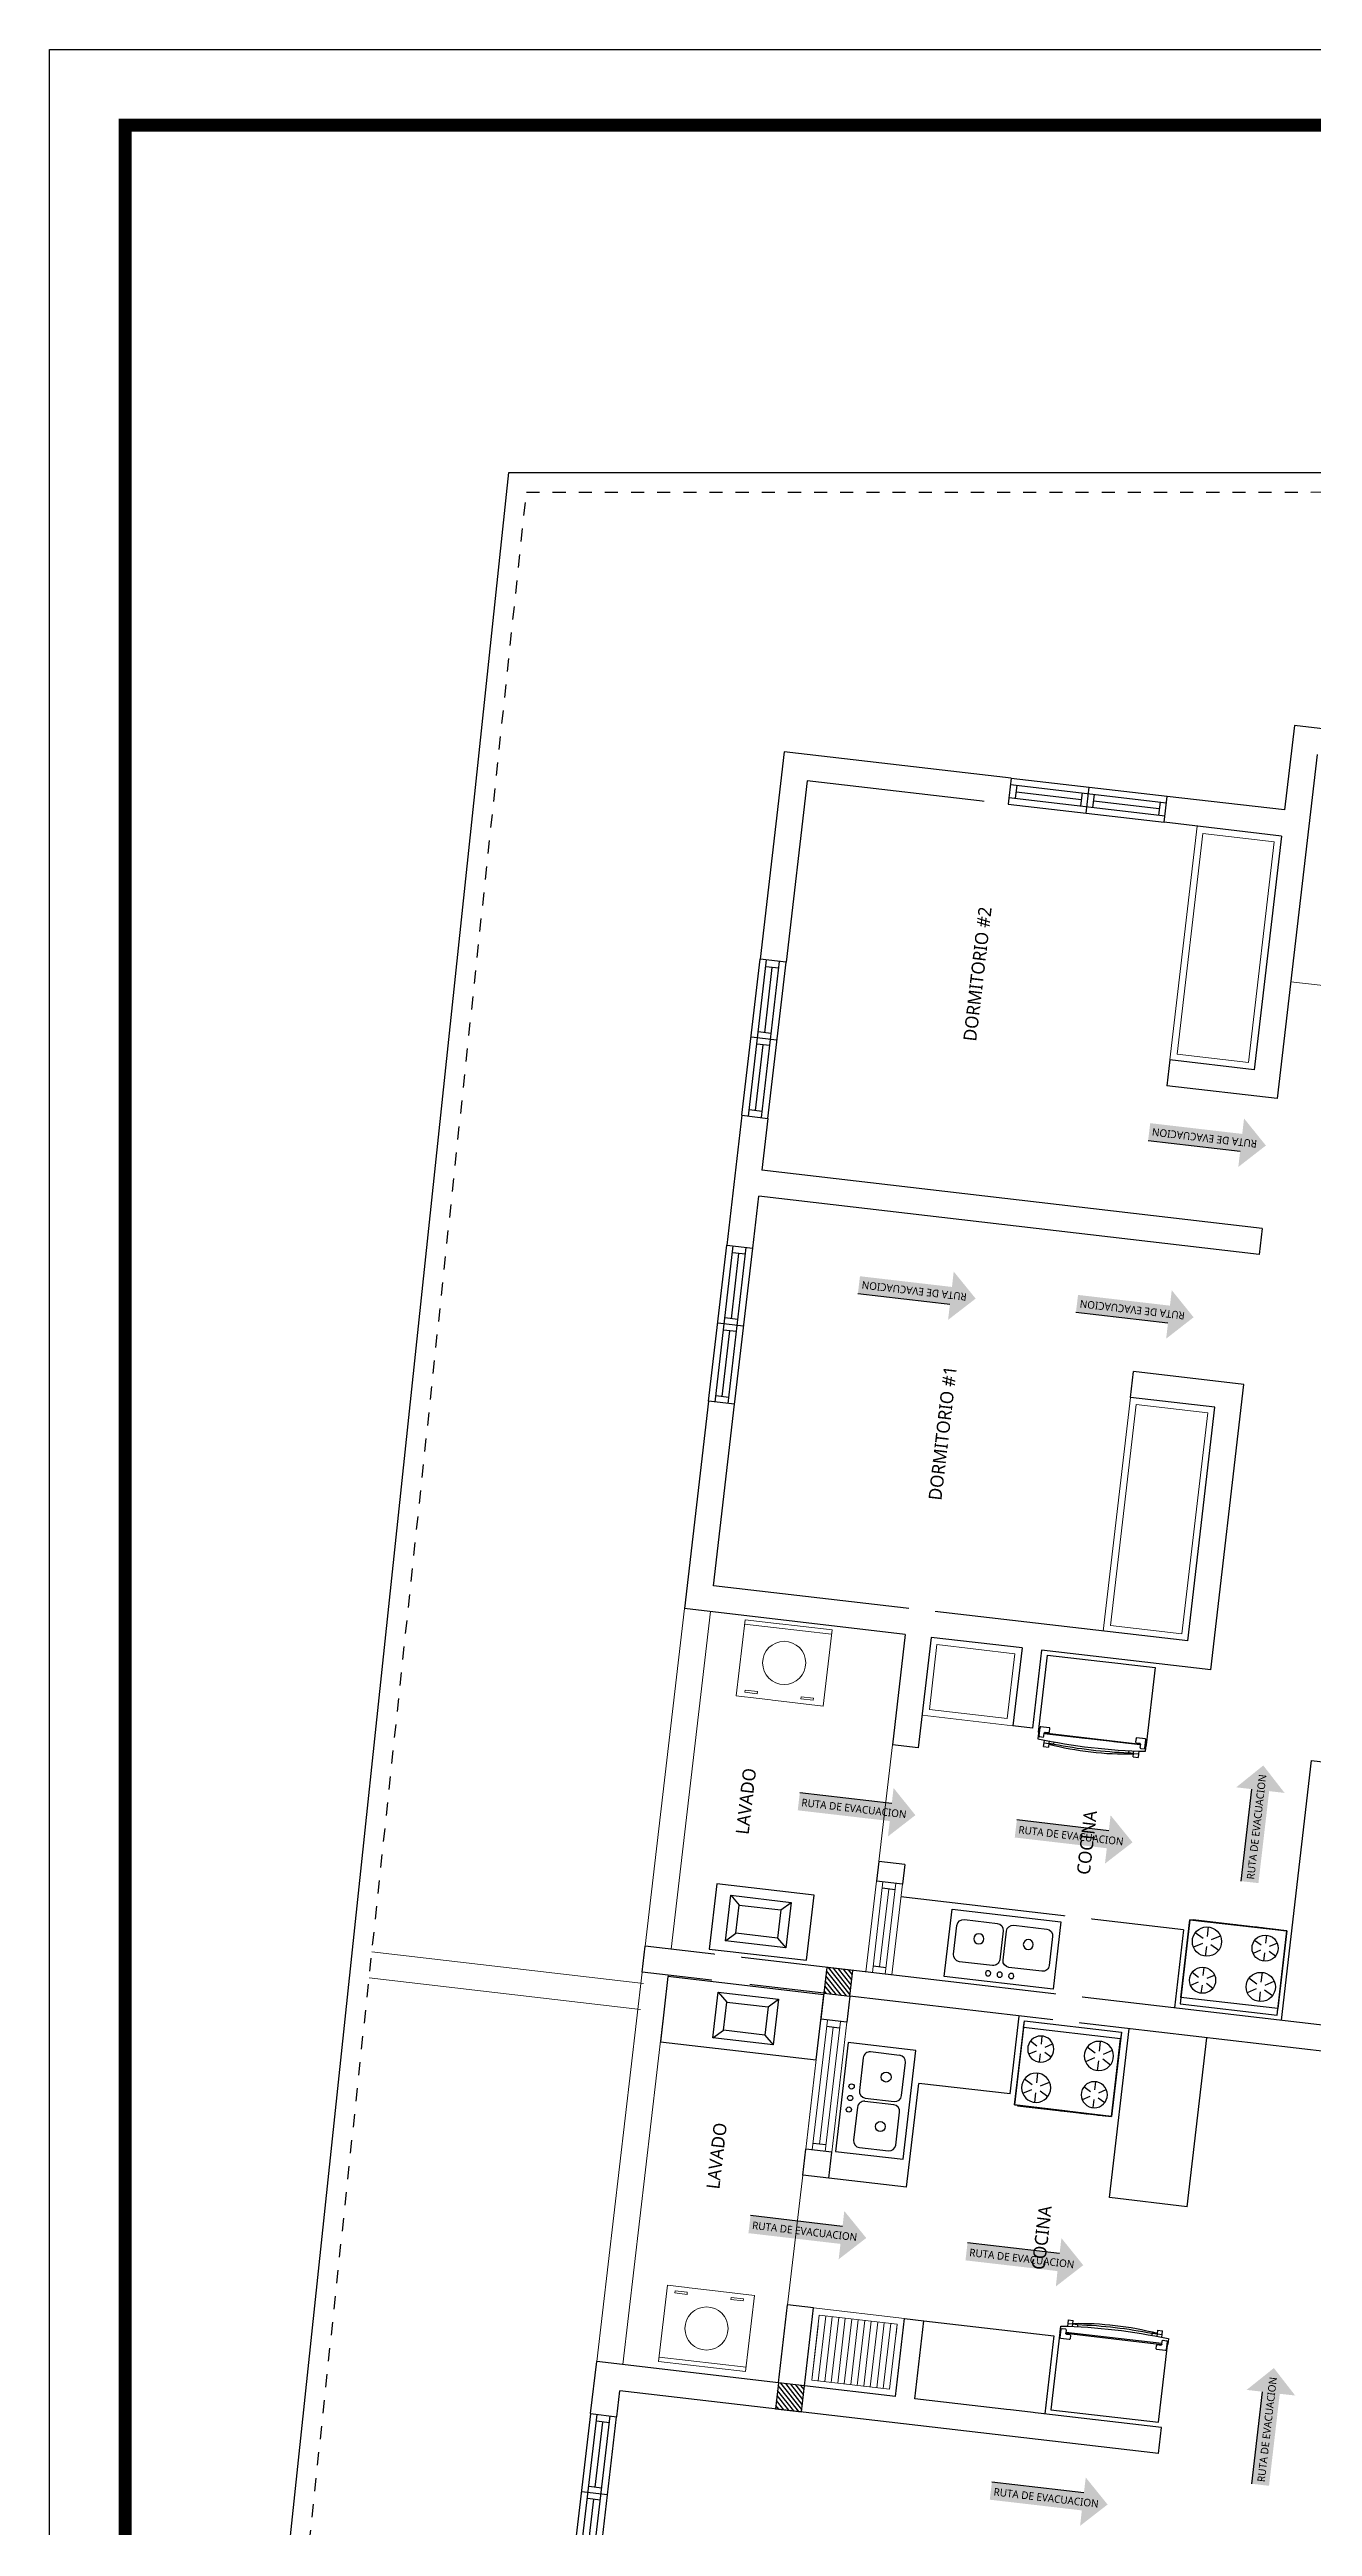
# Model space of a CAD drawing. Header units: feet. Extents: x 1019 to 2236, y -546 to 122.
# Drawn here: x 1054.27 to 1063.93, y -444.5 to -425.55 of the extents above; entities that cross this region are included whole.
import ezdxf

# ---------------------------------------------------------------- set-up
doc = ezdxf.new("R2010")
doc.units = ezdxf.units.FT
doc.header["$LTSCALE"] = 0.05
doc.header["$MEASUREMENT"] = 0
doc.linetypes.add('DASHDOT', pattern=[25.4, 12.7, -6.35, 0, -6.35])
for name, color, linetype, lineweight in [('A-GENM', 8, 'Continuous', 9), ('A-WALL', 7, 'Continuous', 25), ('closet', 8, 'Continuous', 5), ('COCINA', 8, 'Continuous', 25), ('FURN', 8, 'Continuous', 9)]:
    doc.layers.add(name, color=color, linetype=linetype, lineweight=lineweight)
for name, color, linetype in [('columna', 9, 'Continuous'), ('MARCO', 1, 'Continuous'), ('MUEBLES', 8, 'Continuous'), ('PERT-VENT', 8, 'Continuous'), ('PISO', 8, 'Continuous'), ('SIMBOLOGIA', 6, 'Continuous'), ('Simbolos de evacuacion', 7, 'Continuous'), ('SOLAR', 2, 'DASHDOT'), ('TXT', 2, 'Continuous')]:
    doc.layers.add(name, color=color, linetype=linetype)
doc.styles.add('ads', font='trebuc.ttf', dxfattribs={"height": 0.14})

# ---------------------------------------------------------------- blocks, each defined once
blk = doc.blocks.new('A$C2C3967B4')
at = {"layer": 'COCINA'}
for p, q in [((0.838, 0.52), (0, 0.52)), ((0, 0.52), (0, 0)), ((0.356, 0.393), (0.102, 0.393)), ((0.737, 0.393), (0.483, 0.393)), ((0.838, 0), (0.838, 0.52)), ((0.051, 0.342), (0.051, 0.119)), ((0.406, 0.119), (0.406, 0.342)), ((0.432, 0.342), (0.432, 0.119)), ((0.787, 0.119), (0.787, 0.342)), ((0.102, 0.068), (0.356, 0.068)), ((0.483, 0.068), (0.737, 0.068)), ((0, 0), (0.838, 0))]:
    blk.add_line(p, q, dxfattribs=at)
for centre, radius in [((0.33, 0.456), 0.0201), ((0.419, 0.456), 0.0201), ((0.508, 0.456), 0.0201), ((0.229, 0.202), 0.0381), ((0.61, 0.202), 0.0381)]:
    blk.add_circle(centre, radius, dxfattribs=at)
for centre, start, end in [((0.102, 0.342), 90, 180), ((0.356, 0.342), 0, 90), ((0.483, 0.342), 90, 180), ((0.737, 0.342), 0, 90), ((0.102, 0.119), 180, 270), ((0.356, 0.119), 270, 0), ((0.483, 0.119), 180, 270), ((0.737, 0.119), 270, 0)]:
    blk.add_arc(centre, 0.0508, start, end, dxfattribs=at)
blk = doc.blocks.new('A$C285A50AC')
at = {"layer": 'MUEBLES'}
for p, q in [((0.001, 0.69, -0.889), (0, 0.029, -0.889)), ((0.001, 0.69), (0.001, 0.639)), ((0.763, 0.688), (0.001, 0.69)), ((0.763, 0.688, -0.889), (0.001, 0.69, -0.889)), ((0.001, 0.639), (0.763, 0.637)), ((0.762, 0.028, -0.889), (0.763, 0.688, -0.889)), ((0.763, 0.637), (0.763, 0.688)), ((0, 0.029, -0.889), (0.762, 0.028, -0.889))]:
    blk.add_line(p, q, dxfattribs=at)
at = {"layer": 'MUEBLES', "color": 8}
for p, q in [((0.153, 0.524, 0.003), (0.153, 0.6, 0.003)), ((0.61, 0.523, 0.003), (0.611, 0.587, 0.003)), ((0.12, 0.505, 0.003), (0.054, 0.543, 0.003)), ((0.12, 0.467, 0.003), (0.054, 0.429, 0.003)), ((0.153, 0.448, 0.003), (0.153, 0.372, 0.003)), ((0.186, 0.505, 0.003), (0.252, 0.543, 0.003)), ((0.186, 0.467, 0.003), (0.252, 0.429, 0.003)), ((0.577, 0.466, 0.003), (0.522, 0.435, 0.003)), ((0.577, 0.504, 0.003), (0.523, 0.536, 0.003)), ((0.61, 0.447, 0.003), (0.61, 0.384, 0.003)), ((0.643, 0.504, 0.003), (0.698, 0.536, 0.003)), ((0.643, 0.466, 0.003), (0.698, 0.434, 0.003)), ((0.12, 0.2, 0.003), (0.065, 0.232, 0.003)), ((0.153, 0.219, 0.003), (0.153, 0.283, 0.003)), ((0.186, 0.2, 0.003), (0.241, 0.232, 0.003)), ((0.577, 0.2, 0.003), (0.511, 0.238, 0.003)), ((0.61, 0.219, 0.003), (0.61, 0.295, 0.003)), ((0.643, 0.199, 0.003), (0.709, 0.237, 0.003)), ((0.12, 0.162, 0.003), (0.065, 0.131, 0.003)), ((0.153, 0.143, 0.003), (0.152, 0.08, 0.003)), ((0.186, 0.162, 0.003), (0.241, 0.13, 0.003)), ((0.577, 0.162, 0.003), (0.511, 0.124, 0.003)), ((0.61, 0.142, 0.003), (0.61, 0.066, 0.003)), ((0.643, 0.161, 0.003), (0.709, 0.123, 0.003))]:
    blk.add_line(p, q, dxfattribs=at)
at = {"layer": 'MUEBLES', "extrusion": (-0.001805, -0.999998, 0)}
for p, q in [((0.063, 0.027, -0.622), (0.698, 0.025, -0.622)), ((0.063, 0.027, -0.102), (0.698, 0.025, -0.102))]:
    blk.add_line(p, q, dxfattribs=at)
at = {"layer": 'MUEBLES'}
for centre, radius in [((0.153, 0.486, 0.003), 0.114), ((0.61, 0.485, 0.003), 0.102), ((0.153, 0.181, 0.003), 0.102), ((0.61, 0.181, 0.003), 0.114)]:
    blk.add_circle(centre, radius, dxfattribs=at)
at = {"layer": 'MUEBLES', "color": 8, "extrusion": (-0.001805, -0.999998, 0)}
for centre in [(0.089, -0.038, -0.027), (0.216, -0.038, -0.027), (0.381, -0.038, -0.027), (0.546, -0.038, -0.027), (0.673, -0.038, -0.027)]:
    blk.add_circle(centre, 0.0254, dxfattribs=at)
at = {"layer": 'MUEBLES'}
for points in [[(0, 0.029), (0.001, 0.639), (0.763, 0.637), (0.762, 0.028)], [(0.001, 0.69, 0.254), (0.001, 0.639, 0.254), (0.763, 0.637, 0.254), (0.763, 0.688, 0.254)]]:
    blk.add_3dface(points, dxfattribs=at)
at = {"layer": 'MUEBLES', "color": 8}
for points in [[(0.025, 0.027, -0.076), (0.025, 0.027, -0.533), (0.737, 0.025, -0.533), (0.737, 0.025, -0.076)], [(0.025, 0.027, -0.597), (0.025, 0.027, -0.851), (0.737, 0.025, -0.851), (0.737, 0.025, -0.597)]]:
    blk.add_3dface(points, dxfattribs=at)
blk = doc.blocks.new('A$C007B5363')
at = {"layer": 'COCINA'}
for p, q in [((0, 0.829), (0.594, 0.829)), ((0, 0), (0, 0.829)), ((0.551, 0.816), (0.551, 0.752)), ((0.621, 0.822), (0.557, 0.822)), ((0.589, 0.752), (0.589, 0.778)), ((0.594, 0.829), (0.601, 0.829)), ((0.594, 0.822), (0.594, 0.829)), ((0.594, 0.045), (0.594, 0.784)), ((0.595, 0.784), (0.621, 0.784)), ((0.601, 0.829), (0.601, 0.822)), ((0.645, 0.829), (0.601, 0.829)), ((0.601, 0.784), (0.601, 0.044)), ((0.627, 0.791), (0.627, 0.816)), ((0.649, 0.778), (0.671, 0.778)), ((0.671, 0.778), (0.698, 0.778)), ((0.671, 0.74), (0.671, 0.778)), ((0.671, 0.74), (0.671, 0.778)), ((0.699, 0.74), (0.699, 0.778)), ((0.557, 0.746), (0.582, 0.746)), ((0.671, 0.74), (0.651, 0.74)), ((0.654, 0.702), (0.671, 0.702)), ((0.698, 0.74), (0.671, 0.74)), ((0.671, 0.74), (0.671, 0.702)), ((0.671, 0.702), (0.671, 0.74)), ((0.594, 0), (0, 0)), ((0.551, 0.076), (0.551, 0.013)), ((0.582, 0.083), (0.557, 0.083)), ((0.557, 0.006), (0.621, 0.006)), ((0.589, 0.051), (0.589, 0.076)), ((0.594, 0), (0.594, 0.006)), ((0.594, 0), (0.601, 0)), ((0.621, 0.044), (0.595, 0.044)), ((0.601, 0.006), (0.601, 0)), ((0.601, 0), (0.645, 0)), ((0.627, 0.013), (0.627, 0.038)), ((0.671, 0.051), (0.649, 0.051)), ((0.651, 0.089), (0.671, 0.089)), ((0.671, 0.127), (0.654, 0.127)), ((0.671, 0.127), (0.671, 0.089)), ((0.671, 0.089), (0.671, 0.127)), ((0.671, 0.089), (0.698, 0.089)), ((0.671, 0.051), (0.671, 0.089)), ((0.671, 0.051), (0.671, 0.089)), ((0.698, 0.051), (0.671, 0.051)), ((0.699, 0.051), (0.699, 0.089))]:
    blk.add_line(p, q, dxfattribs=at)
for centre, radius, start, end in [((0.557, 0.816), 0.00635, 90, 180), ((0.595, 0.778), 0.00635, 90, 180), ((0.621, 0.816), 0.00635, 360, 90), ((0.621, 0.791), 0.00635, 270, 360), ((-3.851, 0.414), 4.515, 354.7351, 5.2649), ((0.557, 0.752), 0.00635, 180, 270), ((0.582, 0.752), 0.00635, 270, 360), ((-3.079, 0.414), 3.761, 355.6182, 4.3818), ((-1.675, 0.414), 2.373, 352.1151, 7.8849), ((0.557, 0.076), 0.00635, 90, 180), ((0.557, 0.013), 0.00635, 180, 270), ((0.582, 0.076), 0.00635, 360, 90), ((0.595, 0.051), 0.00635, 180, 270), ((0.621, 0.038), 0.00635, 360, 90), ((0.621, 0.013), 0.00635, 270, 360)]:
    blk.add_arc(centre, radius, start, end, dxfattribs=at)
blk = doc.blocks.new('A$C01EB0BB3')
at = {"layer": 'FURN'}
for p, q in [((0, 0, 224.56), (0, 0.61, 224.56)), ((0, 0.61, 224.56), (0.533, 0.61, 224.56)), ((0.503, 0.61, 224.56), (0.503, 0, 224.56)), ((0.533, 0.61, 224.56), (0.533, 0, 224.56)), ((0.533, 0, 224.56), (0, 0, 224.56))]:
    blk.add_line(p, q, dxfattribs=at)
at = {"layer": 'FURN', "ltscale": 0.02, "elevation": 224.56}
for points in [[(0.047, 0.536), (0.047, 0.45), (0.032, 0.45), (0.032, 0.536)], [(0.047, 0.143), (0.047, 0.057), (0.032, 0.057), (0.032, 0.143)]]:
    blk.add_lwpolyline(points, close=True, dxfattribs=at)
at = {"layer": 'FURN', "ltscale": 0.02}
blk.add_circle((0.267, 0.305, 224.56), 0.15, dxfattribs=at)
blk = doc.blocks.new('A$C153C7E87')
at = {"layer": 'COCINA'}
for p, q in [((0.076, 0.804), (0.143, 0.731)), ((0.427, 0.804), (0.36, 0.731)), ((0.143, 0.411), (0.076, 0.339)), ((0.36, 0.411), (0.427, 0.339))]:
    blk.add_line(p, q, dxfattribs=at)
at = {"layer": 'COCINA', "extrusion": (1.60732e-15, -2.48059e-15, -1)}
for points in [[(-0.502, 1.2), (0, 1.2), (0, 0), (-0.502, 0)], [(-0.427, 0.339), (-0.076, 0.339), (-0.076, 0.804), (-0.427, 0.804)], [(-0.36, 0.411), (-0.143, 0.411), (-0.143, 0.731), (-0.36, 0.731)]]:
    blk.add_lwpolyline(points, close=True, dxfattribs=at)
blk = doc.blocks.new('A$C72735B25')
at = {"layer": 'PERT-VENT', "extrusion": (-1.27878e-17, -1.31713e-15, -1)}
for p, q in [((0, 0), (0, 1.203)), ((0.05, 0), (0.05, 1.203)), ((0.1, 0.648), (0.1, 1.149)), ((0.15, 0), (0.15, 1.203)), ((0.2, 0), (0.2, 1.203)), ((0.2, 0.602), (0, 0.602)), ((0.15, 0.648), (0.05, 0.648)), ((0.15, 0.555), (0.05, 0.555)), ((0.1, 0.05), (0.1, 0.555)), ((0.05, 0.05), (0.15, 0.05))]:
    blk.add_line(p, q, dxfattribs=at)
at = {"layer": 'PERT-VENT', "extrusion": (-1.27878e-17, 1.31713e-15, -1)}
blk.add_line((0.05, 1.153), (0.15, 1.153), dxfattribs=at)
blk = doc.blocks.new('A$C012446DC')
at = {"layer": 'PISO'}
h = blk.add_hatch(dxfattribs=at)
h.set_pattern_fill('ANSI31', color=256, scale=0.008571, angle=180)
h.set_pattern_definition([(225, (206536.064322, 1154820.960068), (0.0192434059784, -0.0192434059784), [])])
h.paths.add_polyline_path([(0, 0), (0.2, 0), (0.2, 0.2), (0, 0.2)])
at = {"layer": 'columna'}
blk.add_lwpolyline([(0.2, 0.2), (0, 0.2), (0, 0), (0.2, 0)], close=True, dxfattribs=at)
blk = doc.blocks.new('A$C387E0859')
for p in [(0, 8.7), (3.2, 8.7), (0, 0), (3.2, 0), (6, 0), (9.2, 0)]:
    blk.add_blockref('A$C012446DC', p)

msp = doc.modelspace()

# ---------------------------------------------------------------- hatches: boundary and pattern name
at = {"layer": 'closet'}
h = msp.add_hatch(dxfattribs=at)
h.set_pattern_fill('ANSI31', color=256, scale=0.4, angle=398.357, style=0)
h.set_pattern_definition([(83.357, (1060.6981, -443.45074), (-0.0496643, 0.005784), [])])
h.paths.add_polyline_path([(1060.698, -443.451), (1060.756, -442.954), (1060.16, -442.885), (1060.102, -443.381)])
at = {"layer": 'Simbolos de evacuacion'}
h = msp.add_hatch(color=94, dxfattribs=at)
h.paths.add_polyline_path([(1063.395, -433.847), (1063.409, -433.729), (1063.576, -433.936), (1063.365, -434.1), (1063.379, -433.981), (1062.675, -433.9), (1062.691, -433.765)])
h.paths.add_polyline_path([(1062.686, -433.873), (1063.491, -433.967), (1063.501, -433.879), (1062.696, -433.786)], flags=24)
h = msp.add_hatch(color=94, dxfattribs=at)
h.paths.add_polyline_path([(1062.842, -435.161), (1062.856, -435.043), (1063.023, -435.25), (1062.813, -435.414), (1062.827, -435.295), (1062.123, -435.213), (1062.139, -435.079)])
h.paths.add_polyline_path([(1062.133, -435.187), (1062.938, -435.281), (1062.948, -435.193), (1062.144, -435.099)], flags=24)
h = msp.add_hatch(color=94, dxfattribs=at)
h.paths.add_polyline_path([(1063.601, -438.875), (1063.719, -438.889), (1063.556, -438.679), (1063.349, -438.846), (1063.467, -438.86), (1063.385, -439.564), (1063.519, -439.579)])
h.paths.add_polyline_path([(1063.413, -439.56), (1063.507, -438.755), (1063.594, -438.765), (1063.501, -439.57)], flags=24)
h = msp.add_hatch(color=94, dxfattribs=at)
h.paths.add_polyline_path([(1060.699, -439.104), (1060.685, -439.222), (1060.895, -439.059), (1060.728, -438.851), (1060.714, -438.97), (1060.011, -438.888), (1059.995, -439.022)])
h.paths.add_polyline_path([(1060.015, -438.915), (1060.819, -439.009), (1060.809, -439.097), (1060.005, -439.003)], flags=24)
h = msp.add_hatch(color=94, dxfattribs=at)
h.paths.add_polyline_path([(1063.682, -443.486), (1063.8, -443.499), (1063.637, -443.289), (1063.429, -443.456), (1063.548, -443.47), (1063.466, -444.174), (1063.6, -444.19)])
h.paths.add_polyline_path([(1063.493, -444.17), (1063.587, -443.365), (1063.675, -443.375), (1063.581, -444.18)], flags=24)

# ---------------------------------------------------------------- linework, layer by layer
at = {"layer": 'A-GENM'}
for p, q in [((1059.128, -437.479), (1058.828, -440.062)), ((1059.327, -437.502), (1059.026, -440.085)), ((1063.154, -437.948), (1063.154, -437.948)), ((1058.814, -440.346), (1056.738, -440.104)), ((1058.828, -440.062), (1058.828, -440.062)), ((1058.791, -440.545), (1056.717, -440.303)), ((1058.457, -443.24), (1058.804, -440.26)), ((1058.656, -443.263), (1059.003, -440.283))]:
    msp.add_line(p, q, dxfattribs=at)
at = {"layer": 'A-WALL'}
for p, q in [((1063.794, -430.723), (1063.718, -431.369)), ((1064.485, -430.804), (1063.794, -430.723)), ((1059.892, -430.923), (1059.707, -432.509)), ((1061.627, -431.125), (1059.892, -430.923)), ((1063.969, -430.945), (1063.663, -433.577)), ((1060.067, -431.145), (1059.906, -432.533)), ((1061.604, -431.324), (1060.067, -431.145)), ((1063.718, -431.369), (1062.822, -431.265)), ((1063.695, -431.568), (1062.799, -431.463)), ((1063.695, -431.568), (1063.487, -433.356)), ((1062.841, -433.28), (1062.818, -433.479)), ((1063.487, -433.356), (1062.841, -433.28)), ((1063.663, -433.577), (1062.818, -433.479)), ((1059.568, -433.705), (1059.452, -434.698)), ((1059.767, -433.728), (1059.72, -434.125)), ((1063.547, -434.571), (1059.72, -434.125)), ((1059.651, -434.721), (1059.697, -434.324)), ((1063.524, -434.769), (1059.697, -434.324)), ((1063.547, -434.571), (1063.524, -434.769)), ((1062.541, -435.863), (1062.564, -435.664)), ((1063.408, -435.763), (1062.564, -435.664)), ((1063.154, -437.948), (1063.408, -435.763)), ((1059.313, -435.893), (1059.128, -437.479)), ((1059.35, -437.304), (1059.512, -435.916)), ((1063.186, -435.938), (1062.541, -435.863)), ((1062.978, -437.726), (1063.186, -435.938)), ((1062.978, -437.726), (1059.35, -437.304)), ((1060.817, -437.676), (1059.128, -437.479)), ((1060.817, -437.676), (1060.719, -438.52)), ((1061.016, -437.699), (1060.917, -438.543)), ((1061.711, -437.78), (1061.016, -437.699)), ((1061.711, -437.78), (1061.641, -438.376)), ((1061.86, -437.797), (1061.79, -438.393)), ((1063.154, -437.948), (1061.86, -437.797)), ((1061.79, -438.393), (1061.641, -438.376)), ((1060.917, -438.543), (1060.719, -438.52)), ((1060.615, -439.414), (1060.597, -439.563)), ((1060.813, -439.437), (1060.615, -439.414)), ((1060.813, -439.437), (1060.796, -439.586)), ((1060.796, -439.586), (1060.597, -439.563)), ((1058.804, -440.26), (1058.828, -440.062)), ((1064.291, -440.698), (1058.828, -440.062)), ((1060.195, -440.422), (1058.804, -440.26)), ((1060.195, -440.422), (1060.172, -440.621)), ((1060.394, -440.445), (1060.371, -440.644)), ((1067.843, -441.313), (1060.394, -440.445)), ((1060.371, -440.644), (1060.172, -440.621)), ((1060.033, -441.813), (1060.056, -441.614)), ((1060.255, -441.637), (1060.056, -441.614)), ((1060.232, -441.836), (1060.255, -441.637)), ((1060.232, -441.836), (1060.033, -441.813)), ((1059.848, -443.402), (1059.917, -442.806)), ((1060.116, -442.829), (1059.917, -442.806)), ((1060.047, -443.425), (1060.116, -442.829)), ((1060.742, -443.506), (1060.811, -442.91)), ((1060.811, -442.91), (1060.96, -442.928)), ((1060.891, -443.524), (1060.96, -442.928)), ((1058.411, -443.637), (1058.457, -443.24)), ((1059.848, -443.402), (1058.457, -443.24)), ((1058.61, -443.661), (1058.633, -443.462)), ((1062.755, -443.942), (1058.633, -443.462)), ((1060.742, -443.506), (1060.047, -443.425)), ((1062.755, -443.942), (1062.778, -443.743))]:
    msp.add_line(p, q, dxfattribs=at)
at = {"layer": 'A-WALL', "extrusion": (1.30764e-15, -1.57985e-16, -1)}
msp.add_line((1062.799, -431.463), (1062.822, -431.265), dxfattribs=at)
at = {"layer": 'A-WALL', "extrusion": (1.99796e-15, 3.81882e-16, -1)}
for p, q in [((1059.906, -432.533), (1059.707, -432.509)), ((1059.568, -433.705), (1059.767, -433.728))]:
    msp.add_line(p, q, dxfattribs=at)
at = {"layer": 'A-WALL', "extrusion": (1.85459e-15, -8.49132e-16, -1)}
for p, q in [((1059.452, -434.698), (1059.651, -434.721)), ((1059.512, -435.916), (1059.313, -435.893)), ((1058.411, -443.637), (1058.61, -443.661))]:
    msp.add_line(p, q, dxfattribs=at)
at = {"layer": 'closet'}
for p, q in [((1063.05, -431.492), (1062.841, -433.28)), ((1064.561, -432.776), (1063.767, -432.683)), ((1062.332, -437.651), (1062.541, -435.863)), ((1061.641, -438.376), (1060.946, -438.295)), ((1060.615, -439.414), (1060.719, -438.52)), ((1059.917, -442.806), (1060.033, -441.813)), ((1060.116, -442.829), (1060.811, -442.91))]:
    msp.add_line(p, q, dxfattribs=at)
for points in [[(1063.443, -433.3), (1063.64, -431.612), (1063.093, -431.548), (1062.897, -433.237)], [(1062.934, -437.671), (1063.131, -435.982), (1062.584, -435.918), (1062.388, -437.607)], [(1061.598, -438.32), (1061.655, -437.824), (1061.06, -437.754), (1061.002, -438.251)], [(1060.698, -443.451), (1060.756, -442.954), (1060.16, -442.885), (1060.102, -443.381)]]:
    msp.add_lwpolyline(points, close=True, dxfattribs=at)
at = {"layer": 'COCINA'}
for p, q in [((1063.695, -440.628), (1063.926, -438.642)), ((1063.926, -438.642), (1064.522, -438.711)), ((1062.945, -439.937), (1060.784, -439.685)), ((1062.945, -439.937), (1062.876, -440.533)), ((1062.379, -441.985), (1062.529, -440.694)), ((1062.975, -442.055), (1063.125, -440.763)), ((1060.828, -441.905), (1060.92, -441.111)), ((1061.619, -441.192), (1060.92, -441.111)), ((1060.828, -441.905), (1060.232, -441.836)), ((1062.975, -442.055), (1062.379, -441.985))]:
    msp.add_line(p, q, dxfattribs=at)
at = {"layer": 'PERT-VENT', "lineweight": 15}
for p, q in [((1060.597, -439.563), (1060.516, -440.258)), ((1060.647, -439.569), (1060.566, -440.264)), ((1060.691, -439.624), (1060.621, -440.22)), ((1060.746, -439.58), (1060.665, -440.276)), ((1060.796, -439.586), (1060.715, -440.281)), ((1060.056, -441.614), (1060.172, -440.621)), ((1060.106, -441.62), (1060.222, -440.627)), ((1060.161, -441.576), (1060.265, -440.682)), ((1060.205, -441.632), (1060.321, -440.638)), ((1060.255, -441.637), (1060.371, -440.644))]:
    msp.add_line(p, q, dxfattribs=at)
at = {"layer": 'PERT-VENT'}
for p, q in [((1060.74, -439.63), (1060.641, -439.618)), ((1060.671, -440.226), (1060.572, -440.214)), ((1060.315, -440.688), (1060.216, -440.676)), ((1060.211, -441.582), (1060.112, -441.57))]:
    msp.add_line(p, q, dxfattribs=at)
at = {"layer": 'SIMBOLOGIA', "color": 94, "linetype": 'Continuous'}
for p, q in [((1063.379, -433.981), (1062.675, -433.9)), ((1062.827, -435.295, -0.702), (1062.123, -435.213, -0.702)), ((1063.467, -438.86), (1063.385, -439.564)), ((1060.714, -438.97, -0.702), (1060.011, -438.888, -0.702)), ((1063.548, -443.47), (1063.466, -444.174))]:
    msp.add_line(p, q, dxfattribs=at)
at = {"layer": 'SOLAR', "linetype": 'Continuous', "ltscale": 0.15}
msp.add_lwpolyline([(1055.825, -448.731), (1086.985, -452.36), (1114.104, -455.495), (1118.417, -455.965), (1118.37, -456.111), (1114.087, -455.644), (1086.967, -452.509), (1055.66, -448.863), (1057.785, -428.787), (1065.48, -428.786), (1079.17, -428.784), (1092.15, -428.768), (1102.64, -428.818), (1104.75, -428.802), (1117.51, -428.849), (1127.188, -428.879), (1127.14, -429.028)], dxfattribs=at)
at = {"layer": 'SOLAR', "ltscale": 0.03}
msp.add_lwpolyline([(1118.38, -456.037), (1114.096, -455.569), (1086.976, -452.435), (1055.817, -448.806), (1057.92, -428.937), (1065.48, -428.936), (1079.17, -428.934), (1092.15, -428.918), (1102.64, -428.968), (1104.75, -428.952), (1117.51, -428.999), (1127.14, -429.028), (1118.397, -456.028)], dxfattribs=at)

# ---------------------------------------------------------------- block references
at = {"rotation": 353.3570126603742}
for p in [(1059.568, -433.705), (1059.313, -435.893), (1058.272, -444.833)]:
    msp.add_blockref('A$C72735B25', p, dxfattribs=at)
at = {"extrusion": (2.6474e-15, 1.3103e-15, -1), "xscale": -0.9799999999999965, "yscale": 0.9799999999999898, "zscale": 0.9799999999999965, "rotation": 186.4505371458215}
msp.add_blockref('A$C285A50AC', (-1063.739, -439.917), dxfattribs=at)
at = {"extrusion": (-8.61539e-17, 3.6019e-15, -1), "xscale": -1, "rotation": 276.6429873396257}
msp.add_blockref('A$C2C3967B4', (-1060.801, -441.692), dxfattribs=at)

# ---------------------------------------------------------------- texts
at = {"layer": 'TXT', "char_height": 0.05815, "width": 15.6118, "style": 'ads'}
for insert, attachment_point, rotation in [((1062.705, -433.831, 0.702), 6, 173.3619), ((1062.153, -435.145), 6, 173.3619), ((1063.458, -439.55, 0.702), 4, 83.3521), ((1060.024, -438.961), 4, 353.3521), ((1063.539, -444.16, 0.702), 4, 83.3521)]:
    msp.add_mtext('RUTA DE EVACUACION', dxfattribs=dict(at, insert=insert, attachment_point=attachment_point, rotation=rotation))

# ---------------------------------------------------------------- next in the draw order: texts
at = {"layer": 'TXT', "width": 2.688, "attachment_point": 2, "rotation": 83.357, "style": 'ads', "bg_fill": 2}
for s, insert, char_height in [('DORMITORIO #2', (1061.32, -432.618), 0.1), ('DORMITORIO #1', (1061.054, -436.13), 0.1), ('COCINA', (1062.157, -439.263), 0.1), ('LAVADO', (1059.325, -441.66), 0.1), ('COCINA', (1061.811, -442.286), 0.1), ('CRB', (1061.996, -445.284), 0.14)]:
    msp.add_mtext(s, dxfattribs=dict(at, insert=insert, char_height=char_height))

# ---------------------------------------------------------------- next in the draw order: hatches: boundary and pattern name
at = {"layer": 'Simbolos de evacuacion'}
h = msp.add_hatch(color=94, dxfattribs=at)
h.paths.add_polyline_path([(1061.175, -435.018), (1061.188, -434.9), (1061.356, -435.107), (1061.145, -435.27), (1061.159, -435.152), (1060.455, -435.07), (1060.471, -434.936)])
h.paths.add_polyline_path([(1060.466, -435.044), (1061.27, -435.137), (1061.281, -435.05), (1060.476, -434.956)], flags=24)
h = msp.add_hatch(color=94, dxfattribs=at)
h.paths.add_polyline_path([(1062.359, -439.312), (1062.345, -439.43), (1062.556, -439.267), (1062.388, -439.06), (1062.375, -439.178), (1061.671, -439.096), (1061.655, -439.23)])
h.paths.add_polyline_path([(1061.675, -439.124), (1062.48, -439.217), (1062.469, -439.305), (1061.665, -439.211)], flags=24)
h = msp.add_hatch(color=94, dxfattribs=at)
h.paths.add_polyline_path([(1060.322, -442.339), (1060.308, -442.457), (1060.519, -442.294), (1060.351, -442.087), (1060.338, -442.205), (1059.634, -442.123), (1059.618, -442.257)])
h.paths.add_polyline_path([(1059.638, -442.151), (1060.443, -442.244), (1060.432, -442.332), (1059.628, -442.238)], flags=24)
h = msp.add_hatch(color=94, dxfattribs=at)
h.paths.add_polyline_path([(1061.982, -442.547), (1061.969, -442.665), (1062.179, -442.502), (1062.012, -442.295), (1061.998, -442.413), (1061.294, -442.331), (1061.278, -442.465)])
h.paths.add_polyline_path([(1061.298, -442.359), (1062.103, -442.453), (1062.093, -442.54), (1061.288, -442.447)], flags=24)
h = msp.add_hatch(color=94, dxfattribs=at)
h.paths.add_polyline_path([(1062.168, -444.378), (1062.155, -444.496), (1062.365, -444.333), (1062.198, -444.126), (1062.184, -444.244), (1061.48, -444.162), (1061.464, -444.296)])
h.paths.add_polyline_path([(1061.484, -444.19), (1062.289, -444.283), (1062.279, -444.371), (1061.474, -444.277)], flags=24)

# ---------------------------------------------------------------- next in the draw order: linework, layer by layer
at = {"layer": 'A-WALL', "extrusion": (1.30764e-15, -1.57985e-16, -1)}
msp.add_line((1061.627, -431.125), (1061.604, -431.324), dxfattribs=at)
at = {"layer": 'A-WALL'}
msp.add_line((1062.778, -443.743), (1060.891, -443.524), dxfattribs=at)
at = {"layer": 'COCINA'}
for p, q in [((1061.619, -441.192), (1061.689, -440.596)), ((1060.96, -442.928), (1061.954, -443.043)), ((1061.954, -443.043), (1061.884, -443.639))]:
    msp.add_line(p, q, dxfattribs=at)
at = {"layer": 'SIMBOLOGIA', "color": 94, "linetype": 'Continuous'}
for p, q in [((1061.159, -435.152, -0.702), (1060.455, -435.07, -0.702)), ((1062.375, -439.178, -0.702), (1061.671, -439.096, -0.702)), ((1060.338, -442.205, -0.702), (1059.634, -442.123, -0.702)), ((1061.998, -442.413, -0.702), (1061.294, -442.331, -0.702)), ((1062.184, -444.244), (1061.48, -444.162))]:
    msp.add_line(p, q, dxfattribs=at)

# ---------------------------------------------------------------- next in the draw order: block references
at = {"rotation": 263.3570126603742}
msp.add_blockref('A$C72735B25', (1061.627, -431.125), dxfattribs=at)
at = {"extrusion": (3.48034e-15, -9.61415e-16, -1), "rotation": 186.6429873396322}
msp.add_blockref('A$C2C3967B4', (-1061.176, -439.778), dxfattribs=at)
at = {"extrusion": (2.26962e-15, -1.93339e-15, -1), "xscale": 0.9799999999999969, "yscale": 0.9799999999999969, "zscale": 0.9799999999999969, "rotation": 6.835437533436683}
msp.add_blockref('A$C285A50AC', (-1062.391, -441.392), dxfattribs=at)
at = {"xscale": 1.099999999999994, "yscale": 1.099999999999994, "zscale": 1.099999999999994, "rotation": 263.3570126603743}
msp.add_blockref('A$C01EB0BB3', (1058.998, -442.656, -22.456), dxfattribs=at)
at = {"layer": 'COCINA', "extrusion": (2.64722e-15, 1.28984e-15, -1), "xscale": -1, "rotation": 96.6429873396193}
msp.add_blockref('A$C007B5363', (-1061.906, -437.834), dxfattribs=at)
at = {"layer": 'COCINA', "extrusion": (2.27465e-15, -1.9135e-15, -1), "rotation": 96.64298733962902}
msp.add_blockref('A$C007B5363', (-1061.932, -443.608), dxfattribs=at)

# ---------------------------------------------------------------- next in the draw order: texts
at = {"layer": 'TXT', "char_height": 0.05815, "width": 15.6118, "style": 'ads'}
for insert, attachment_point, rotation in [((1060.485, -435.001), 6, 173.3619), ((1061.684, -439.169), 4, 353.3521), ((1059.647, -442.196), 4, 353.3521), ((1061.308, -442.404), 4, 353.3521), ((1061.494, -444.235, 0.702), 4, 353.3521)]:
    msp.add_mtext('RUTA DE EVACUACION', dxfattribs=dict(at, insert=insert, attachment_point=attachment_point, rotation=rotation))
at = {"layer": 'TXT', "insert": (1059.549, -438.947), "char_height": 0.1, "width": 2.688, "attachment_point": 2, "rotation": 83.357, "style": 'ads', "bg_fill": 2}
msp.add_mtext('LAVADO', dxfattribs=at)

# ---------------------------------------------------------------- next in the draw order: linework, layer by layer
at = {"layer": 'COCINA'}
for p, q in [((1059.483, -439.672), (1059.547, -439.747)), ((1059.865, -439.784), (1059.945, -439.726)), ((1059.442, -440.021), (1059.522, -439.962)), ((1059.84, -440), (1059.904, -440.074))]:
    msp.add_line(p, q, dxfattribs=at)
at = {"layer": 'COCINA', "extrusion": (2.65015e-15, 1.30902e-15, -1)}
for points in [[(-1059.375, -439.584), (-1059.317, -440.083), (-1060.062, -440.169), (-1060.12, -439.671)], [(-1059.945, -439.726), (-1059.904, -440.074), (-1059.442, -440.021), (-1059.483, -439.672)], [(-1059.865, -439.784), (-1059.84, -440), (-1059.522, -439.962), (-1059.547, -439.747)]]:
    msp.add_lwpolyline(points, close=True, dxfattribs=at)
at = {"layer": 'MARCO'}
msp.add_lwpolyline([(1054.272, -425.551), (1140.276, -425.551), (1140.276, -481.554), (1054.272, -481.554)], close=True, dxfattribs=at)
at = {"layer": 'MARCO', "const_width": 0.1}
msp.add_lwpolyline([(1130.712, -426.13), (1054.851, -426.13), (1054.851, -480.975), (1130.712, -480.975)], close=True, dxfattribs=at)

# ---------------------------------------------------------------- next in the draw order: block references
at = {"rotation": 83.35701266037258}
msp.add_blockref('A$C387E0859', (1068.665, -444.63), dxfattribs=at)
at = {"xscale": -1.100000000000023, "yscale": 1.099999999999994, "zscale": 1.100000000000001, "rotation": 263.3570126603743}
msp.add_blockref('A$C01EB0BB3', (1059.524, -438.147, -22.456), dxfattribs=at)
at = {"layer": 'FURN', "rotation": 83.35701266037424}
msp.add_blockref('A$C153C7E87', (1060.136, -440.931), dxfattribs=at)

doc.saveas('drawing.dxf')
